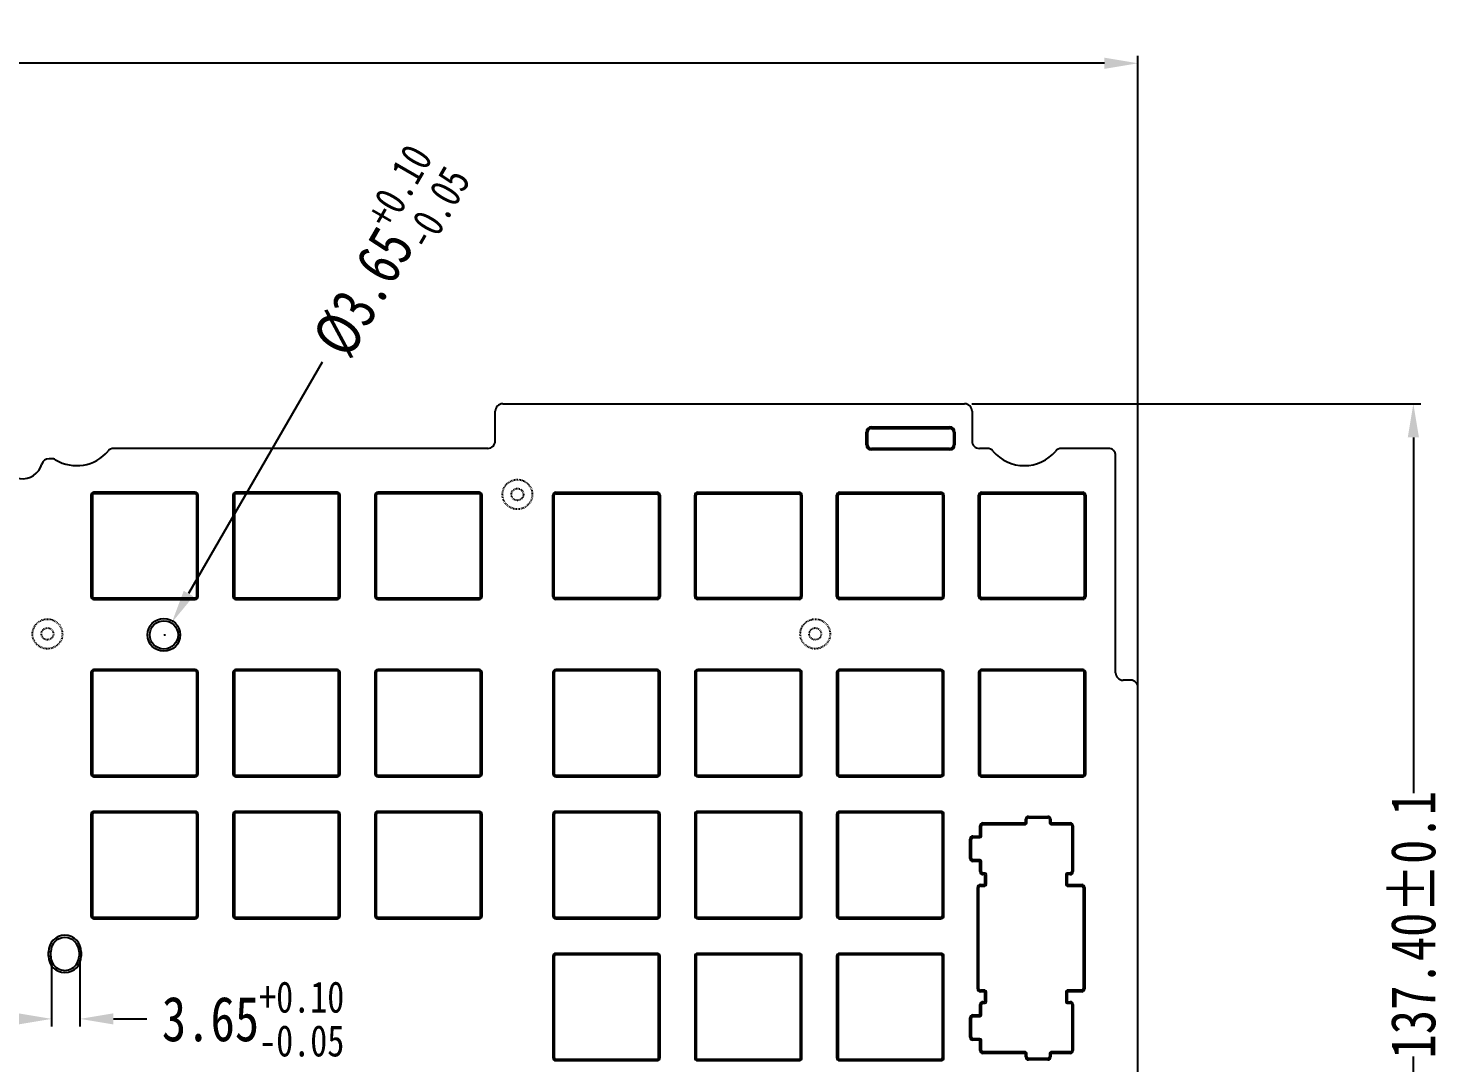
# Model space of a CAD drawing. Header units: inches. Extents: x 1530 to 2079, y 82 to 346.
# Drawn here: x 1888.9 to 2078.8, y 207 to 345.8 of the extents above; entities that cross this region are included whole.
import ezdxf

# ---------------------------------------------------------------- set-up
doc = ezdxf.new("R2010")
doc.units = ezdxf.units.IN
doc.header["$LTSCALE"] = 0.909449
doc.header["$MEASUREMENT"] = 0
doc.header["$PDMODE"] = 3
doc.header["$PDSIZE"] = 0.3125
doc.linetypes.add('HIDDEN', pattern=[0.2, 0.1, -0.1])
doc.linetypes.add('PHANTOM', pattern=[0.8, 0.45, -0.05, 0.1, -0.05, 0.1, -0.05])
doc.layers.get('0').update_dxf_attribs({"linetype": 'CONTINUOUS'})
doc.layers.get('Defpoints').update_dxf_attribs({"linetype": 'CONTINUOUS'})
doc.layers.add('DEFAULT_2', color=8, linetype='HIDDEN')
doc.layers.add('DEFAULT_3', color=7, linetype='PHANTOM')
doc.styles.get("Standard").update_dxf_attribs({"font": 'txt', "width": 0.8})
doc.dimstyles.get("Standard").update_dxf_attribs({"dimtxt": 6, "dimasz": 4.5, "dimexe": 1, "dimexo": 1, "dimgap": 0.09, "dimtad": 0, "dimzin": 1, "dimdsep": 46, "dimtxsty": 'Standard', "dimcen": 0.09, "dimclrd": 5, "dimclre": 5, "dimclrt": 1, "dimadec": 0, "dimazin": 0, "dimtp": 0.01, "dimtm": 0.01, "dimtfac": 1, "dimtofl": 0, "dimtmove": 0, "dimatfit": 3, "dimfxl": 1, "dimtolj": 1, "dimtzin": 4, "dimarcsym": 0})

# ---------------------------------------------------------------- blocks, each defined once
blk = doc.blocks.new('*D5')
at = {"layer": 'DEFAULT_3', "color": 3, "linetype": 'ByBlock', "lineweight": -2, "transparency": 16777216}
for p, q in [((1600.74, 253.95), (1600.74, 342.13)), ((2037.9, 254.37), (2037.9, 342.13)), ((1605.24, 341.13), (1678.37, 341.13)), ((2033.4, 341.13), (1714.55, 341.13))]:
    blk.add_line(p, q, dxfattribs=at)
at = {"layer": 'DEFAULT_3', "color": 3, "linetype": 'ByBlock', "transparency": 16777216}
for points in [[(1605.24, 341.88), (1605.24, 340.38), (1600.74, 341.13)], [(2033.4, 340.38), (2033.4, 341.88), (2037.9, 341.13)]]:
    blk.add_solid(points, dxfattribs=at)
at = {"layer": 'Defpoints', "color": 0, "linetype": 'ByBlock', "transparency": 16777216}
for p in [(1600.74, 341.13), (1600.74, 252.95), (2037.9, 253.37)]:
    blk.add_point(p, dxfattribs=at)
at = {"layer": 'DEFAULT_3', "color": 3, "linetype": 'ByBlock', "transparency": 16777216, "insert": (1696.46, 341.13), "char_height": 6, "attachment_point": 5}
blk.add_mtext('437.16%%P0.1', dxfattribs=at)
blk = doc.blocks.new('*D6')
at = {"layer": 'DEFAULT_3', "color": 3, "linetype": 'ByBlock', "lineweight": -2, "transparency": 16777216}
for p, q in [((2015.62, 295.42), (2075.87, 295.42)), ((2074.87, 290.92), (2074.87, 243.18)), ((2074.87, 162.39), (2074.87, 207.8)), ((2015.62, 157.89), (2075.87, 157.89))]:
    blk.add_line(p, q, dxfattribs=at)
at = {"layer": 'DEFAULT_3', "color": 3, "linetype": 'ByBlock', "transparency": 16777216}
for points in [[(2075.62, 290.92), (2074.12, 290.92), (2074.87, 295.42)], [(2074.12, 162.39), (2075.62, 162.39), (2074.87, 157.89)]]:
    blk.add_solid(points, dxfattribs=at)
at = {"layer": 'Defpoints', "color": 0, "linetype": 'ByBlock', "transparency": 16777216}
for p in [(2014.62, 295.42), (2014.62, 157.89), (2074.87, 157.89)]:
    blk.add_point(p, dxfattribs=at)
at = {"layer": 'DEFAULT_3', "color": 3, "linetype": 'ByBlock', "transparency": 16777216, "insert": (2074.87, 225.49), "char_height": 6, "attachment_point": 5, "rotation": 90}
blk.add_mtext('\\A1;137.40%%P0.1', dxfattribs=at)
blk = doc.blocks.new('*D30')
at = {"layer": 'DEFAULT_3', "color": 3, "linetype": 'ByBlock', "lineweight": -2, "transparency": 16777216}
for p, q in [((1928.41, 300.99), (1910.46, 269.95)), ((1907.17, 264.41), (1907.35, 264.41)), ((1907.26, 264.32), (1907.26, 264.5))]:
    blk.add_line(p, q, dxfattribs=at)
at = {"layer": 'DEFAULT_3', "color": 3, "linetype": 'ByBlock', "transparency": 16777216}
blk.add_solid([(1909.81, 270.32), (1911.11, 269.57), (1908.21, 266.05)], dxfattribs=at)
at = {"layer": 'Defpoints', "color": 0, "linetype": 'ByBlock', "transparency": 16777216}
for p in [(1908.21, 266.05), (1906.31, 262.76)]:
    blk.add_point(p, dxfattribs=at)
at = {"layer": 'DEFAULT_3', "color": 3, "linetype": 'ByBlock', "transparency": 16777216, "insert": (1936.74, 315.41), "char_height": 6, "attachment_point": 5, "rotation": 59.9729}
blk.add_mtext('\\A1;\\A1;%%C3.65{\\H0.7x;\\S+0.10^ -0.05;}', dxfattribs=at)
blk = doc.blocks.new('*D32')
at = {"layer": 'DEFAULT_3', "color": 3, "linetype": 'ByBlock', "lineweight": -2, "transparency": 16777216}
for p, q in [((1892.07, 220.58), (1892.07, 211.86)), ((1895.87, 220.58), (1895.87, 211.86)), ((1887.57, 212.86), (1883.07, 212.86)), ((1900.37, 212.86), (1904.87, 212.86))]:
    blk.add_line(p, q, dxfattribs=at)
at = {"layer": 'DEFAULT_3', "color": 3, "linetype": 'ByBlock', "transparency": 16777216}
for points in [[(1887.57, 212.11), (1887.57, 213.61), (1892.07, 212.86)], [(1900.37, 213.61), (1900.37, 212.11), (1895.87, 212.86)]]:
    blk.add_solid(points, dxfattribs=at)
at = {"layer": 'Defpoints', "color": 0, "linetype": 'ByBlock', "transparency": 16777216}
for p in [(1892.07, 221.58), (1895.87, 221.58), (1895.87, 212.86)]:
    blk.add_point(p, dxfattribs=at)
at = {"layer": 'DEFAULT_3', "color": 3, "linetype": 'ByBlock', "transparency": 16777216, "insert": (1919.12, 212.86), "char_height": 6, "attachment_point": 5}
blk.add_mtext('\\A1;\\A1;3.65{\\H0.7x;\\S+0.10^ -0.05;}', dxfattribs=at)

msp = doc.modelspace()

# ---------------------------------------------------------------- linework, layer by layer
at = {"color": 7, "linetype": 'Continuous'}
for p, q in [((1951.625, 290.437), (1951.625, 294.422)), ((1952.625, 295.422), (2014.625, 295.422)), ((2015.625, 294.422), (2015.625, 290.437)), ((2001.425, 291.622), (2001.625, 291.622)), ((2001.425, 289.922), (2001.425, 291.622)), ((2001.625, 289.922), (2001.625, 291.622)), ((2002.125, 292.322), (2012.625, 292.322)), ((2002.125, 292.322), (2002.125, 292.122)), ((2002.125, 292.122), (2012.625, 292.122)), ((2012.625, 292.322), (2012.625, 292.122)), ((2013.325, 291.622), (2013.125, 291.622)), ((2013.125, 291.622), (2013.125, 289.922)), ((2013.325, 291.622), (2013.325, 289.922)), ((1950.625, 289.437), (1900.421, 289.437)), ((2001.425, 289.922), (2001.625, 289.922)), ((2012.625, 289.422), (2002.125, 289.422)), ((2002.125, 289.222), (2002.125, 289.422)), ((2012.625, 289.222), (2002.125, 289.222)), ((2012.625, 289.222), (2012.625, 289.422)), ((2013.325, 289.922), (2013.125, 289.922)), ((2017.669, 289.437), (2016.625, 289.437)), ((2033.904, 289.437), (2027.621, 289.437)), ((1892.082, 288.057), (1891.733, 288.057)), ((2034.904, 259.327), (2034.904, 288.437)), ((1897.557, 283.157), (1897.357, 283.157)), ((1897.357, 283.157), (1897.357, 269.557)), ((1897.557, 283.157), (1897.557, 269.557)), ((1911.357, 283.557), (1897.757, 283.557)), ((1897.757, 283.557), (1897.757, 283.357)), ((1911.357, 283.357), (1897.757, 283.357)), ((1911.357, 283.357), (1911.357, 283.557)), ((1911.757, 283.157), (1911.557, 283.157)), ((1911.557, 269.557), (1911.557, 283.157)), ((1911.757, 269.557), (1911.757, 283.157)), ((1916.607, 283.157), (1916.407, 283.157)), ((1916.407, 283.157), (1916.407, 269.557)), ((1916.607, 283.157), (1916.607, 269.557)), ((1930.407, 283.557), (1916.807, 283.557)), ((1916.807, 283.557), (1916.807, 283.357)), ((1930.407, 283.357), (1916.807, 283.357)), ((1930.407, 283.357), (1930.407, 283.557)), ((1930.807, 283.157), (1930.607, 283.157)), ((1930.607, 269.557), (1930.607, 283.157)), ((1930.807, 269.557), (1930.807, 283.157)), ((1935.657, 283.157), (1935.457, 283.157)), ((1935.457, 283.157), (1935.457, 269.557)), ((1935.657, 283.157), (1935.657, 269.557)), ((1949.457, 283.557), (1935.857, 283.557)), ((1935.857, 283.557), (1935.857, 283.357)), ((1949.457, 283.357), (1935.857, 283.357)), ((1949.457, 283.357), (1949.457, 283.557)), ((1949.857, 283.157), (1949.657, 283.157)), ((1949.657, 269.557), (1949.657, 283.157)), ((1949.857, 269.557), (1949.857, 283.157)), ((1959.552, 283.157), (1959.352, 283.157)), ((1959.352, 269.557), (1959.352, 283.157)), ((1959.552, 269.557), (1959.552, 283.157)), ((1959.751, 283.557), (1973.352, 283.557)), ((1959.751, 283.557), (1959.751, 283.357)), ((1959.752, 283.357), (1973.352, 283.357)), ((1973.352, 283.357), (1973.352, 283.557)), ((1973.752, 283.157), (1973.552, 283.157)), ((1973.552, 283.157), (1973.552, 269.557)), ((1973.752, 283.157), (1973.752, 269.557)), ((1978.602, 283.157), (1978.402, 283.157)), ((1978.402, 269.557), (1978.402, 283.157)), ((1978.602, 269.557), (1978.602, 283.157)), ((1978.801, 283.557), (1992.402, 283.557)), ((1978.801, 283.557), (1978.801, 283.357)), ((1978.802, 283.357), (1992.402, 283.357)), ((1992.402, 283.357), (1992.402, 283.557)), ((1992.802, 283.157), (1992.602, 283.157)), ((1992.602, 283.157), (1992.602, 269.557)), ((1992.802, 283.157), (1992.802, 269.557)), ((1997.652, 283.157), (1997.452, 283.157)), ((1997.452, 269.557), (1997.452, 283.157)), ((1997.652, 269.557), (1997.652, 283.157)), ((1997.851, 283.557), (2011.452, 283.557)), ((1997.851, 283.557), (1997.851, 283.357)), ((1997.852, 283.357), (2011.452, 283.357)), ((2011.452, 283.357), (2011.452, 283.557)), ((2011.852, 283.157), (2011.652, 283.157)), ((2011.652, 283.157), (2011.652, 269.557)), ((2011.852, 283.157), (2011.852, 269.557)), ((2016.702, 283.157), (2016.502, 283.157)), ((2016.502, 269.557), (2016.502, 283.157)), ((2016.702, 269.557), (2016.702, 283.157)), ((2016.901, 283.557), (2030.502, 283.557)), ((2016.901, 283.557), (2016.901, 283.357)), ((2016.902, 283.357), (2030.502, 283.357)), ((2030.502, 283.357), (2030.502, 283.557)), ((2030.902, 283.157), (2030.702, 283.157)), ((2030.702, 283.157), (2030.702, 269.557)), ((2030.902, 283.157), (2030.902, 269.557)), ((1897.357, 269.557), (1897.557, 269.557)), ((1897.757, 269.357), (1911.357, 269.357)), ((1897.757, 269.357), (1897.757, 269.157)), ((1897.757, 269.157), (1911.357, 269.157)), ((1911.357, 269.157), (1911.357, 269.357)), ((1911.557, 269.557), (1911.757, 269.557)), ((1916.407, 269.557), (1916.607, 269.557)), ((1916.807, 269.357), (1930.407, 269.357)), ((1916.807, 269.357), (1916.807, 269.157)), ((1916.807, 269.157), (1930.407, 269.157)), ((1930.407, 269.157), (1930.407, 269.357)), ((1930.607, 269.557), (1930.807, 269.557)), ((1935.457, 269.557), (1935.657, 269.557)), ((1935.857, 269.357), (1949.457, 269.357)), ((1935.857, 269.357), (1935.857, 269.157)), ((1935.857, 269.157), (1949.457, 269.157)), ((1949.457, 269.157), (1949.457, 269.357)), ((1949.657, 269.557), (1949.857, 269.557)), ((1959.352, 269.557), (1959.552, 269.557)), ((1959.751, 269.357), (1959.751, 269.157)), ((1973.352, 269.157), (1959.751, 269.157)), ((1973.352, 269.357), (1959.752, 269.357)), ((1973.352, 269.157), (1973.352, 269.357)), ((1973.552, 269.557), (1973.752, 269.557)), ((1978.402, 269.557), (1978.602, 269.557)), ((1978.801, 269.357), (1978.801, 269.157)), ((1992.402, 269.157), (1978.801, 269.157)), ((1992.402, 269.357), (1978.802, 269.357)), ((1992.402, 269.157), (1992.402, 269.357)), ((1992.602, 269.557), (1992.802, 269.557)), ((1997.452, 269.557), (1997.652, 269.557)), ((1997.851, 269.357), (1997.851, 269.157)), ((2011.452, 269.157), (1997.851, 269.157)), ((2011.452, 269.357), (1997.852, 269.357)), ((2011.452, 269.157), (2011.452, 269.357)), ((2011.652, 269.557), (2011.852, 269.557)), ((2016.502, 269.557), (2016.702, 269.557)), ((2016.901, 269.357), (2016.901, 269.157)), ((2030.502, 269.157), (2016.901, 269.157)), ((2030.502, 269.357), (2016.902, 269.357)), ((2030.502, 269.157), (2030.502, 269.357)), ((2030.702, 269.557), (2030.902, 269.557)), ((1897.557, 259.358), (1897.357, 259.358)), ((1897.357, 259.358), (1897.357, 245.758)), ((1897.557, 259.358), (1897.557, 245.758)), ((1911.357, 259.758), (1897.757, 259.758)), ((1897.757, 259.758), (1897.757, 259.558)), ((1911.357, 259.558), (1897.757, 259.558)), ((1911.357, 259.558), (1911.357, 259.758)), ((1911.757, 259.358), (1911.557, 259.358)), ((1911.557, 245.758), (1911.557, 259.358)), ((1911.757, 245.758), (1911.757, 259.358)), ((1916.607, 259.358), (1916.407, 259.358)), ((1916.407, 259.358), (1916.407, 245.758)), ((1916.607, 259.358), (1916.607, 245.758)), ((1930.407, 259.758), (1916.807, 259.758)), ((1916.807, 259.758), (1916.807, 259.558)), ((1930.407, 259.558), (1916.807, 259.558)), ((1930.407, 259.558), (1930.407, 259.758)), ((1930.807, 259.358), (1930.607, 259.358)), ((1930.607, 245.758), (1930.607, 259.358)), ((1930.807, 245.758), (1930.807, 259.358)), ((1935.657, 259.358), (1935.457, 259.358)), ((1935.457, 259.358), (1935.457, 245.758)), ((1935.657, 259.358), (1935.657, 245.758)), ((1949.457, 259.758), (1935.857, 259.758)), ((1935.857, 259.758), (1935.857, 259.558)), ((1949.457, 259.558), (1935.857, 259.558)), ((1949.457, 259.558), (1949.457, 259.758)), ((1949.857, 259.358), (1949.657, 259.358)), ((1949.657, 245.758), (1949.657, 259.358)), ((1949.857, 245.758), (1949.857, 259.358)), ((1959.552, 259.358), (1959.352, 259.358)), ((1959.352, 259.358), (1959.352, 245.758)), ((1959.552, 259.358), (1959.552, 245.758)), ((1973.352, 259.758), (1959.752, 259.758)), ((1959.752, 259.758), (1959.752, 259.558)), ((1973.352, 259.558), (1959.752, 259.558)), ((1973.352, 259.558), (1973.352, 259.758)), ((1973.752, 259.358), (1973.552, 259.358)), ((1973.552, 245.758), (1973.552, 259.358)), ((1973.752, 245.758), (1973.752, 259.358)), ((1978.602, 259.358), (1978.402, 259.358)), ((1978.402, 259.358), (1978.402, 245.758)), ((1978.602, 259.358), (1978.602, 245.758)), ((1992.402, 259.758), (1978.802, 259.758)), ((1978.802, 259.758), (1978.802, 259.558)), ((1992.402, 259.558), (1978.802, 259.558)), ((1992.402, 259.558), (1992.402, 259.758)), ((1992.802, 259.358), (1992.602, 259.358)), ((1992.602, 245.758), (1992.602, 259.358)), ((1992.802, 245.758), (1992.802, 259.358)), ((1997.652, 259.358), (1997.452, 259.358)), ((1997.452, 259.358), (1997.452, 245.758)), ((1997.652, 259.358), (1997.652, 245.758)), ((2011.452, 259.758), (1997.852, 259.758)), ((1997.852, 259.758), (1997.852, 259.558)), ((2011.452, 259.558), (1997.852, 259.558)), ((2011.452, 259.558), (2011.452, 259.758)), ((2011.852, 259.358), (2011.652, 259.358)), ((2011.652, 245.758), (2011.652, 259.358)), ((2011.852, 245.758), (2011.852, 259.358)), ((2016.702, 259.358), (2016.502, 259.358)), ((2016.502, 259.358), (2016.502, 245.758)), ((2016.702, 259.358), (2016.702, 245.758)), ((2030.502, 259.758), (2016.902, 259.758)), ((2016.902, 259.758), (2016.902, 259.558)), ((2030.502, 259.558), (2016.902, 259.558)), ((2030.502, 259.558), (2030.502, 259.758)), ((2030.902, 259.358), (2030.702, 259.358)), ((2030.702, 245.758), (2030.702, 259.358)), ((2030.902, 245.758), (2030.902, 259.358)), ((2036.904, 258.327), (2035.904, 258.327)), ((2037.904, 195.327), (2037.904, 257.327)), ((1897.357, 245.758), (1897.557, 245.758)), ((1897.757, 245.558), (1911.357, 245.558)), ((1897.757, 245.558), (1897.757, 245.358)), ((1897.757, 245.358), (1911.357, 245.358)), ((1911.357, 245.358), (1911.357, 245.558)), ((1911.557, 245.758), (1911.757, 245.758)), ((1916.407, 245.758), (1916.607, 245.758)), ((1916.807, 245.558), (1930.407, 245.558)), ((1916.807, 245.558), (1916.807, 245.358)), ((1916.807, 245.358), (1930.407, 245.358)), ((1930.407, 245.358), (1930.407, 245.558)), ((1930.607, 245.758), (1930.807, 245.758)), ((1935.457, 245.758), (1935.657, 245.758)), ((1935.857, 245.558), (1949.457, 245.558)), ((1935.857, 245.558), (1935.857, 245.358)), ((1935.857, 245.358), (1949.457, 245.358)), ((1949.457, 245.358), (1949.457, 245.558)), ((1949.657, 245.758), (1949.857, 245.758)), ((1959.352, 245.758), (1959.552, 245.758)), ((1959.752, 245.558), (1973.352, 245.558)), ((1959.752, 245.558), (1959.752, 245.358)), ((1959.752, 245.358), (1973.352, 245.358)), ((1973.352, 245.358), (1973.352, 245.558)), ((1973.552, 245.758), (1973.752, 245.758)), ((1978.402, 245.758), (1978.602, 245.758)), ((1978.802, 245.558), (1992.402, 245.558)), ((1978.802, 245.558), (1978.802, 245.358)), ((1978.802, 245.358), (1992.402, 245.358)), ((1992.402, 245.358), (1992.402, 245.558)), ((1992.602, 245.758), (1992.802, 245.758)), ((1997.452, 245.758), (1997.652, 245.758)), ((1997.852, 245.558), (2011.452, 245.558)), ((1997.852, 245.558), (1997.852, 245.358)), ((1997.852, 245.358), (2011.452, 245.358)), ((2011.452, 245.358), (2011.452, 245.558)), ((2011.652, 245.758), (2011.852, 245.758)), ((2016.502, 245.758), (2016.702, 245.758)), ((2016.902, 245.558), (2030.502, 245.558)), ((2016.902, 245.558), (2016.902, 245.358)), ((2016.902, 245.358), (2030.502, 245.358)), ((2030.502, 245.358), (2030.502, 245.558)), ((2030.702, 245.758), (2030.902, 245.758)), ((1897.557, 240.308), (1897.357, 240.308)), ((1897.357, 240.308), (1897.357, 226.708)), ((1897.557, 240.308), (1897.557, 226.708)), ((1911.357, 240.708), (1897.757, 240.708)), ((1897.757, 240.708), (1897.757, 240.508)), ((1911.357, 240.508), (1897.757, 240.508)), ((1911.357, 240.508), (1911.357, 240.708)), ((1911.757, 240.308), (1911.557, 240.308)), ((1911.557, 226.708), (1911.557, 240.308)), ((1911.757, 226.708), (1911.757, 240.308)), ((1916.607, 240.308), (1916.407, 240.308)), ((1916.407, 240.308), (1916.407, 226.708)), ((1916.607, 240.308), (1916.607, 226.708)), ((1930.407, 240.708), (1916.807, 240.708)), ((1916.807, 240.708), (1916.807, 240.508)), ((1930.407, 240.508), (1916.807, 240.508)), ((1930.407, 240.508), (1930.407, 240.708)), ((1930.807, 240.308), (1930.607, 240.308)), ((1930.607, 226.708), (1930.607, 240.308)), ((1930.807, 226.708), (1930.807, 240.308)), ((1935.657, 240.308), (1935.457, 240.308)), ((1935.457, 240.308), (1935.457, 226.708)), ((1935.657, 240.308), (1935.657, 226.708)), ((1949.457, 240.708), (1935.857, 240.708)), ((1935.857, 240.708), (1935.857, 240.508)), ((1949.457, 240.508), (1935.857, 240.508)), ((1949.457, 240.508), (1949.457, 240.708)), ((1949.857, 240.308), (1949.657, 240.308)), ((1949.657, 226.708), (1949.657, 240.308)), ((1949.857, 226.708), (1949.857, 240.308)), ((1959.552, 240.308), (1959.352, 240.308)), ((1959.352, 240.308), (1959.352, 226.708)), ((1959.552, 240.308), (1959.552, 226.708)), ((1973.352, 240.708), (1959.752, 240.708)), ((1959.752, 240.708), (1959.752, 240.508)), ((1973.352, 240.508), (1959.752, 240.508)), ((1973.352, 240.508), (1973.352, 240.708)), ((1973.752, 240.308), (1973.552, 240.308)), ((1973.552, 226.708), (1973.552, 240.308)), ((1973.752, 226.708), (1973.752, 240.308)), ((1978.602, 240.308), (1978.402, 240.308)), ((1978.402, 240.308), (1978.402, 226.708)), ((1978.602, 240.308), (1978.602, 226.708)), ((1992.402, 240.708), (1978.802, 240.708)), ((1978.802, 240.708), (1978.802, 240.508)), ((1992.402, 240.508), (1978.802, 240.508)), ((1992.402, 240.508), (1992.402, 240.708)), ((1992.802, 240.308), (1992.602, 240.308)), ((1992.602, 226.708), (1992.602, 240.308)), ((1992.802, 226.708), (1992.802, 240.308)), ((1997.652, 240.308), (1997.452, 240.308)), ((1997.452, 240.308), (1997.452, 226.708)), ((1997.652, 240.308), (1997.652, 226.708)), ((2011.452, 240.708), (1997.852, 240.708)), ((1997.852, 240.708), (1997.852, 240.508)), ((2011.452, 240.508), (1997.852, 240.508)), ((2011.452, 240.508), (2011.452, 240.708)), ((2011.852, 240.308), (2011.652, 240.308)), ((2011.652, 226.708), (2011.652, 240.308)), ((2011.852, 226.708), (2011.852, 240.308)), ((2022.797, 239.171), (2022.797, 239.646)), ((2022.997, 239.171), (2022.997, 239.646)), ((2023.197, 240.046), (2025.807, 240.046)), ((2023.197, 239.846), (2025.807, 239.846)), ((2026.007, 239.646), (2026.007, 239.171)), ((2026.207, 239.646), (2026.207, 239.171)), ((2015.747, 237.396), (2016.697, 237.396)), ((2016.697, 237.396), (2016.697, 238.771)), ((2016.897, 237.396), (2016.897, 238.771)), ((2017.097, 239.171), (2022.797, 239.171)), ((2017.097, 238.971), (2022.797, 238.971)), ((2026.207, 239.171), (2028.807, 239.171)), ((2026.207, 238.971), (2028.807, 238.971)), ((2029.007, 238.771), (2029.007, 232.621)), ((2029.207, 238.771), (2029.207, 232.621)), ((2015.347, 234.396), (2015.347, 236.996)), ((2015.547, 234.396), (2015.547, 236.996)), ((2015.747, 237.196), (2016.697, 237.196)), ((2016.697, 234.196), (2015.747, 234.196)), ((2016.697, 233.996), (2015.747, 233.996)), ((2016.697, 232.621), (2016.697, 233.996)), ((2016.897, 232.621), (2016.897, 233.996)), ((2017.352, 232.421), (2017.097, 232.421)), ((2017.352, 232.221), (2017.097, 232.221)), ((2017.352, 230.896), (2017.352, 232.221)), ((2017.552, 230.896), (2017.552, 232.221)), ((2028.207, 232.221), (2028.207, 230.896)), ((2028.807, 232.421), (2028.407, 232.421)), ((2028.807, 232.221), (2028.407, 232.221)), ((2028.407, 232.221), (2028.407, 230.896)), ((2016.352, 216.896), (2016.352, 230.496)), ((2016.552, 216.896), (2016.552, 230.496)), ((2016.752, 230.896), (2017.352, 230.896)), ((2016.752, 230.696), (2017.352, 230.696)), ((2028.407, 230.896), (2030.352, 230.896)), ((2028.407, 230.696), (2030.352, 230.696)), ((2030.552, 230.496), (2030.552, 216.896)), ((2030.752, 230.496), (2030.752, 216.896)), ((1897.357, 226.708), (1897.557, 226.708)), ((1897.757, 226.508), (1911.357, 226.508)), ((1897.757, 226.508), (1897.757, 226.308)), ((1897.757, 226.308), (1911.357, 226.308)), ((1911.357, 226.308), (1911.357, 226.508)), ((1911.557, 226.708), (1911.757, 226.708)), ((1916.407, 226.708), (1916.607, 226.708)), ((1916.807, 226.508), (1930.407, 226.508)), ((1916.807, 226.508), (1916.807, 226.308)), ((1916.807, 226.308), (1930.407, 226.308)), ((1930.407, 226.308), (1930.407, 226.508)), ((1930.607, 226.708), (1930.807, 226.708)), ((1935.457, 226.708), (1935.657, 226.708)), ((1935.857, 226.508), (1949.457, 226.508)), ((1935.857, 226.508), (1935.857, 226.308)), ((1935.857, 226.308), (1949.457, 226.308)), ((1949.457, 226.308), (1949.457, 226.508)), ((1949.657, 226.708), (1949.857, 226.708)), ((1959.352, 226.708), (1959.552, 226.708)), ((1959.752, 226.508), (1973.352, 226.508)), ((1959.752, 226.508), (1959.752, 226.308)), ((1959.752, 226.308), (1973.352, 226.308)), ((1973.352, 226.308), (1973.352, 226.508)), ((1973.552, 226.708), (1973.752, 226.708)), ((1978.402, 226.708), (1978.602, 226.708)), ((1978.802, 226.508), (1992.402, 226.508)), ((1978.802, 226.508), (1978.802, 226.308)), ((1978.802, 226.308), (1992.402, 226.308)), ((1992.402, 226.308), (1992.402, 226.508)), ((1992.602, 226.708), (1992.802, 226.708)), ((1997.452, 226.708), (1997.652, 226.708)), ((1997.852, 226.508), (2011.452, 226.508)), ((1997.852, 226.508), (1997.852, 226.308)), ((1997.852, 226.308), (2011.452, 226.308)), ((2011.452, 226.308), (2011.452, 226.508)), ((2011.652, 226.708), (2011.852, 226.708)), ((1891.958, 221.876), (1891.658, 221.876)), ((1891.658, 221.276), (1891.658, 221.876)), ((1891.658, 221.276), (1891.958, 221.276)), ((1891.958, 221.276), (1891.958, 221.876)), ((1896.058, 221.876), (1895.758, 221.876)), ((1895.758, 221.876), (1895.758, 221.276)), ((1895.758, 221.276), (1896.058, 221.276)), ((1896.058, 221.876), (1896.058, 221.276)), ((1959.552, 221.258), (1959.352, 221.258)), ((1959.352, 221.258), (1959.352, 207.658)), ((1959.552, 221.258), (1959.552, 207.658)), ((1973.352, 221.658), (1959.752, 221.658)), ((1959.752, 221.658), (1959.752, 221.458)), ((1973.352, 221.458), (1959.752, 221.458)), ((1973.352, 221.458), (1973.352, 221.658)), ((1973.752, 221.258), (1973.552, 221.258)), ((1973.552, 207.658), (1973.552, 221.258)), ((1973.752, 207.658), (1973.752, 221.258)), ((1978.602, 221.258), (1978.402, 221.258)), ((1978.402, 221.258), (1978.402, 207.658)), ((1978.602, 221.258), (1978.602, 207.658)), ((1992.402, 221.658), (1978.802, 221.658)), ((1978.802, 221.658), (1978.802, 221.458)), ((1992.402, 221.458), (1978.802, 221.458)), ((1992.402, 221.458), (1992.402, 221.658)), ((1992.802, 221.258), (1992.602, 221.258)), ((1992.602, 207.658), (1992.602, 221.258)), ((1992.802, 207.658), (1992.802, 221.258)), ((1997.652, 221.258), (1997.452, 221.258)), ((1997.452, 221.258), (1997.452, 207.658)), ((1997.652, 221.258), (1997.652, 207.658)), ((2011.452, 221.658), (1997.852, 221.658)), ((1997.852, 221.658), (1997.852, 221.458)), ((2011.452, 221.458), (1997.852, 221.458)), ((2011.452, 221.458), (2011.452, 221.658)), ((2011.852, 221.258), (2011.652, 221.258)), ((2011.652, 207.658), (2011.652, 221.258)), ((2011.852, 207.658), (2011.852, 221.258)), ((2017.352, 216.696), (2016.752, 216.696)), ((2017.352, 216.496), (2016.752, 216.496)), ((2017.352, 215.171), (2017.352, 216.496)), ((2017.552, 215.171), (2017.552, 216.496)), ((2028.207, 216.496), (2028.207, 215.171)), ((2030.352, 216.696), (2028.407, 216.696)), ((2030.352, 216.496), (2028.407, 216.496)), ((2028.407, 216.496), (2028.407, 215.171)), ((2016.697, 213.396), (2016.697, 214.771)), ((2016.897, 213.396), (2016.897, 214.771)), ((2017.097, 215.171), (2017.352, 215.171)), ((2017.097, 214.971), (2017.352, 214.971)), ((2028.407, 215.171), (2028.807, 215.171)), ((2028.407, 214.971), (2028.807, 214.971)), ((2029.007, 214.771), (2029.007, 208.621)), ((2029.207, 214.771), (2029.207, 208.621)), ((2015.347, 210.396), (2015.347, 212.996)), ((2015.547, 210.396), (2015.547, 212.996)), ((2015.747, 213.396), (2016.697, 213.396)), ((2015.747, 213.196), (2016.697, 213.196)), ((2016.697, 210.196), (2015.747, 210.196)), ((2016.697, 209.996), (2015.747, 209.996)), ((2016.697, 208.621), (2016.697, 209.996)), ((2016.897, 208.621), (2016.897, 209.996)), ((1959.352, 207.658), (1959.552, 207.658)), ((1959.752, 207.458), (1973.352, 207.458)), ((1959.752, 207.458), (1959.752, 207.258)), ((1959.752, 207.258), (1973.352, 207.258)), ((1973.352, 207.258), (1973.352, 207.458)), ((1973.552, 207.658), (1973.752, 207.658)), ((1978.402, 207.658), (1978.602, 207.658)), ((1978.802, 207.458), (1992.402, 207.458)), ((1978.802, 207.458), (1978.802, 207.258)), ((1978.802, 207.258), (1992.402, 207.258)), ((1992.402, 207.258), (1992.402, 207.458)), ((1992.602, 207.658), (1992.802, 207.658)), ((1997.452, 207.658), (1997.652, 207.658)), ((1997.852, 207.458), (2011.452, 207.458)), ((1997.852, 207.458), (1997.852, 207.258)), ((1997.852, 207.258), (2011.452, 207.258)), ((2011.452, 207.258), (2011.452, 207.458)), ((2011.652, 207.658), (2011.852, 207.658)), ((2022.797, 208.421), (2017.097, 208.421)), ((2022.797, 208.221), (2017.097, 208.221)), ((2022.797, 207.746), (2022.797, 208.221)), ((2022.997, 207.746), (2022.997, 208.221)), ((2025.807, 207.546), (2023.197, 207.546)), ((2025.807, 207.346), (2023.197, 207.346)), ((2026.007, 208.221), (2026.007, 207.746)), ((2028.807, 208.421), (2026.207, 208.421)), ((2028.807, 208.221), (2026.207, 208.221)), ((2026.207, 208.221), (2026.207, 207.746))]:
    msp.add_line(p, q, dxfattribs=at)
for radius in [2.2, 1.9]:
    msp.add_circle((1907.148, 264.406), radius, dxfattribs=at)
for centre, radius, start, end in [((1952.625, 294.422), 1, 90, 180), ((2014.625, 294.422), 1, 0, 90), ((2002.125, 291.622), 0.7, 90, 180), ((2002.125, 291.622), 0.5, 90, 180), ((2012.625, 291.622), 0.7, 0, 90), ((2012.625, 291.622), 0.5, 0, 90), ((1895.445, 292.619), 5.5, 238.84425, 319.95427), ((1900.421, 288.437), 1, 90, 139.95427), ((1950.625, 290.437), 1, 270, 0), ((2002.125, 289.922), 0.7, 180, 270), ((2002.125, 289.922), 0.5, 180, 270), ((2012.625, 289.922), 0.7, 270, 0), ((2012.625, 289.922), 0.5, 270, 0), ((2016.625, 290.437), 1, 180, 270), ((2017.669, 288.437), 1, 40.04572, 90), ((2022.645, 292.619), 5.5, 220.04573, 319.95427), ((2027.621, 288.437), 1, 90, 139.95426), ((2033.904, 288.437), 1, 0, 90), ((1888.171, 288.057), 2.7, 180, 344.31965), ((1891.733, 287.057), 1, 90, 164.31965), ((1892.082, 287.057), 1, 58.84425, 90), ((1897.757, 283.157), 0.4, 90.00032, 179.99968), ((1897.757, 283.157), 0.2, 89.99975, 180), ((1911.357, 283.157), 0.4, 0.00032, 89.99968), ((1911.357, 283.157), 0.2, 359.99975, 90), ((1916.807, 283.157), 0.4, 90.00032, 179.99968), ((1916.807, 283.157), 0.2, 89.99975, 180), ((1930.407, 283.157), 0.4, 0.00032, 89.99968), ((1930.407, 283.157), 0.2, 359.99975, 90), ((1935.857, 283.157), 0.4, 90.00032, 179.99968), ((1935.857, 283.157), 0.2, 89.99975, 180), ((1949.457, 283.157), 0.4, 0.00032, 89.99968), ((1949.457, 283.157), 0.2, 359.99975, 90), ((1959.752, 283.157), 0.4, 90.01999, 179.98433), ((1959.752, 283.157), 0.2, 90, 179.99341), ((1973.352, 283.157), 0.4, 0.01999, 89.98433), ((1973.352, 283.157), 0.2, 0, 89.99341), ((1978.802, 283.157), 0.4, 90.01999, 179.98433), ((1978.802, 283.157), 0.2, 90, 179.99341), ((1992.402, 283.157), 0.4, 0.01999, 89.98433), ((1992.402, 283.157), 0.2, 0, 89.99341), ((1997.852, 283.157), 0.4, 90.01999, 179.98433), ((1997.852, 283.157), 0.2, 90, 179.99341), ((2011.452, 283.157), 0.4, 0.01999, 89.98433), ((2011.452, 283.157), 0.2, 0, 89.99341), ((2016.902, 283.157), 0.4, 90.01999, 179.98433), ((2016.902, 283.157), 0.2, 90, 179.99341), ((2030.502, 283.157), 0.4, 0.01999, 89.98433), ((2030.502, 283.157), 0.2, 0, 89.99341), ((1897.757, 269.557), 0.4, 180.00032, 269.99968), ((1897.757, 269.557), 0.2, 179.99975, 270), ((1911.357, 269.557), 0.4, 270.00032, 359.99968), ((1911.357, 269.557), 0.2, 269.99975, 360), ((1916.807, 269.557), 0.4, 180.00032, 269.99968), ((1916.807, 269.557), 0.2, 179.99975, 270), ((1930.407, 269.557), 0.4, 270.00032, 359.99968), ((1930.407, 269.557), 0.2, 269.99975, 360), ((1935.857, 269.557), 0.4, 180.00032, 269.99968), ((1935.857, 269.557), 0.2, 179.99975, 270), ((1949.457, 269.557), 0.4, 270.00032, 359.99968), ((1949.457, 269.557), 0.2, 269.99975, 360), ((1959.752, 269.557), 0.4, 180.01998, 269.98433), ((1959.752, 269.557), 0.2, 180, 269.99341), ((1973.352, 269.557), 0.4, 270.01998, 359.98433), ((1973.352, 269.557), 0.2, 270, 359.99341), ((1978.802, 269.557), 0.4, 180.01998, 269.98433), ((1978.802, 269.557), 0.2, 180, 269.99341), ((1992.402, 269.557), 0.4, 270.01998, 359.98433), ((1992.402, 269.557), 0.2, 270, 359.99341), ((1997.852, 269.557), 0.4, 180.01998, 269.98433), ((1997.852, 269.557), 0.2, 180, 269.99341), ((2011.452, 269.557), 0.4, 270.01998, 359.98433), ((2011.452, 269.557), 0.2, 270, 359.99341), ((2016.902, 269.557), 0.4, 180.01998, 269.98433), ((2016.902, 269.557), 0.2, 180, 269.99341), ((2030.502, 269.557), 0.4, 270.01998, 359.98433), ((2030.502, 269.557), 0.2, 270, 359.99341), ((1897.757, 259.358), 0.4, 90.00032, 179.99968), ((1897.757, 259.358), 0.2, 89.99975, 180), ((1911.357, 259.358), 0.4, 0.00032, 89.99968), ((1911.357, 259.358), 0.2, 359.99975, 90), ((1916.807, 259.358), 0.4, 90.00032, 179.99968), ((1916.807, 259.358), 0.2, 89.99975, 180), ((1930.407, 259.358), 0.4, 0.00032, 89.99968), ((1930.407, 259.358), 0.2, 359.99975, 90), ((1935.857, 259.358), 0.4, 90.00032, 179.99968), ((1935.857, 259.358), 0.2, 89.99975, 180), ((1949.457, 259.358), 0.4, 0.00032, 89.99968), ((1949.457, 259.358), 0.2, 359.99975, 90), ((1959.752, 259.358), 0.4, 90.00032, 179.99968), ((1959.752, 259.358), 0.2, 89.99975, 180), ((1973.352, 259.358), 0.4, 0.00032, 89.99968), ((1973.352, 259.358), 0.2, 359.99975, 90), ((1978.802, 259.358), 0.4, 90.00032, 179.99968), ((1978.802, 259.358), 0.2, 89.99975, 180), ((1992.402, 259.358), 0.4, 0.00032, 89.99968), ((1992.402, 259.358), 0.2, 359.99975, 90), ((1997.852, 259.358), 0.4, 90.00032, 179.99968), ((1997.852, 259.358), 0.2, 89.99975, 180), ((2011.452, 259.358), 0.4, 0.00032, 89.99968), ((2011.452, 259.358), 0.2, 359.99975, 90), ((2016.902, 259.358), 0.4, 90.00032, 179.99968), ((2016.902, 259.358), 0.2, 89.99975, 180), ((2030.502, 259.358), 0.4, 0.00032, 89.99968), ((2030.502, 259.358), 0.2, 359.99975, 90), ((2035.904, 259.327), 1, 180, 270), ((2036.904, 257.327), 1, 0, 90), ((1897.757, 245.758), 0.4, 180.00032, 269.99968), ((1897.757, 245.758), 0.2, 179.99975, 270), ((1911.357, 245.758), 0.4, 270.00032, 359.99968), ((1911.357, 245.758), 0.2, 269.99975, 360), ((1916.807, 245.758), 0.4, 180.00032, 269.99968), ((1916.807, 245.758), 0.2, 179.99975, 270), ((1930.407, 245.758), 0.4, 270.00032, 359.99968), ((1930.407, 245.758), 0.2, 269.99975, 360), ((1935.857, 245.758), 0.4, 180.00032, 269.99968), ((1935.857, 245.758), 0.2, 179.99975, 270), ((1949.457, 245.758), 0.4, 270.00032, 359.99968), ((1949.457, 245.758), 0.2, 269.99975, 360), ((1959.752, 245.758), 0.4, 180.00032, 269.99968), ((1959.752, 245.758), 0.2, 179.99975, 270), ((1973.352, 245.758), 0.4, 270.00032, 359.99968), ((1973.352, 245.758), 0.2, 269.99975, 360), ((1978.802, 245.758), 0.4, 180.00032, 269.99968), ((1978.802, 245.758), 0.2, 179.99975, 270), ((1992.402, 245.758), 0.4, 270.00032, 359.99968), ((1992.402, 245.758), 0.2, 269.99975, 360), ((1997.852, 245.758), 0.4, 180.00032, 269.99968), ((1997.852, 245.758), 0.2, 179.99975, 270), ((2011.452, 245.758), 0.4, 270.00032, 359.99968), ((2011.452, 245.758), 0.2, 269.99975, 360), ((2016.902, 245.758), 0.4, 180.00032, 269.99968), ((2016.902, 245.758), 0.2, 179.99975, 270), ((2030.502, 245.758), 0.4, 270.00032, 359.99968), ((2030.502, 245.758), 0.2, 269.99975, 360), ((1897.757, 240.308), 0.4, 90.00032, 179.99968), ((1897.757, 240.308), 0.2, 89.99975, 180), ((1911.357, 240.308), 0.4, 0.00032, 89.99968), ((1911.357, 240.308), 0.2, 359.99975, 90), ((1916.807, 240.308), 0.4, 90.00032, 179.99968), ((1916.807, 240.308), 0.2, 89.99975, 180), ((1930.407, 240.308), 0.4, 0.00032, 89.99968), ((1930.407, 240.308), 0.2, 359.99975, 90), ((1935.857, 240.308), 0.4, 90.00032, 179.99968), ((1935.857, 240.308), 0.2, 89.99975, 180), ((1949.457, 240.308), 0.4, 0.00032, 89.99968), ((1949.457, 240.308), 0.2, 359.99975, 90), ((1959.752, 240.308), 0.4, 90.00032, 179.99968), ((1959.752, 240.308), 0.2, 89.99975, 180), ((1973.352, 240.308), 0.4, 0.00032, 89.99968), ((1973.352, 240.308), 0.2, 359.99975, 90), ((1978.802, 240.308), 0.4, 90.00032, 179.99968), ((1978.802, 240.308), 0.2, 89.99975, 180), ((1992.402, 240.308), 0.4, 0.00032, 89.99968), ((1992.402, 240.308), 0.2, 359.99975, 90), ((1997.852, 240.308), 0.4, 90.00032, 179.99968), ((1997.852, 240.308), 0.2, 89.99975, 180), ((2011.452, 240.308), 0.4, 0.00032, 89.99968), ((2011.452, 240.308), 0.2, 359.99975, 90), ((2023.197, 239.646), 0.4, 90, 180), ((2023.197, 239.646), 0.2, 90, 180), ((2025.807, 239.646), 0.4, 0, 90), ((2025.807, 239.646), 0.2, 0, 90), ((2015.747, 236.996), 0.4, 90, 180), ((2017.097, 238.771), 0.4, 90, 180), ((2016.697, 237.396), 0.2, 270, 0), ((2017.097, 238.771), 0.2, 90, 180), ((2022.797, 239.171), 0.2, 270, 0), ((2026.207, 239.171), 0.2, 180, 270), ((2028.807, 238.771), 0.4, 0, 90), ((2028.807, 238.771), 0.2, 0, 90), ((2015.747, 236.996), 0.2, 90, 180), ((2015.747, 234.396), 0.4, 180, 270), ((2015.747, 234.396), 0.2, 180, 270), ((2016.697, 233.996), 0.2, 0, 90), ((2017.097, 232.621), 0.4, 180, 270), ((2017.097, 232.621), 0.2, 180, 270), ((2017.352, 232.221), 0.2, 0, 90), ((2028.407, 232.221), 0.2, 90, 180), ((2028.807, 232.621), 0.4, 270, 0), ((2028.807, 232.621), 0.2, 270, 0), ((2016.752, 230.496), 0.4, 90, 180), ((2016.752, 230.496), 0.2, 90, 180), ((2017.352, 230.896), 0.2, 270, 0), ((2028.407, 230.896), 0.2, 180, 270), ((2030.352, 230.496), 0.4, 0, 90), ((2030.352, 230.496), 0.2, 0, 90), ((1897.757, 226.708), 0.4, 180.00032, 269.99968), ((1897.757, 226.708), 0.2, 179.99975, 270), ((1911.357, 226.708), 0.4, 270.00032, 359.99968), ((1911.357, 226.708), 0.2, 269.99975, 360), ((1916.807, 226.708), 0.4, 180.00032, 269.99968), ((1916.807, 226.708), 0.2, 179.99975, 270), ((1930.407, 226.708), 0.4, 270.00032, 359.99968), ((1930.407, 226.708), 0.2, 269.99975, 360), ((1935.857, 226.708), 0.4, 180.00032, 269.99968), ((1935.857, 226.708), 0.2, 179.99975, 270), ((1949.457, 226.708), 0.4, 270.00032, 359.99968), ((1949.457, 226.708), 0.2, 269.99975, 360), ((1959.752, 226.708), 0.4, 180.00032, 269.99968), ((1959.752, 226.708), 0.2, 179.99975, 270), ((1973.352, 226.708), 0.4, 270.00032, 359.99968), ((1973.352, 226.708), 0.2, 269.99975, 360), ((1978.802, 226.708), 0.4, 180.00032, 269.99968), ((1978.802, 226.708), 0.2, 179.99975, 270), ((1992.402, 226.708), 0.4, 270.00032, 359.99968), ((1992.402, 226.708), 0.2, 269.99975, 360), ((1997.852, 226.708), 0.4, 180.00032, 269.99968), ((1997.852, 226.708), 0.2, 179.99975, 270), ((2011.452, 226.708), 0.4, 270.00032, 359.99968), ((2011.452, 226.708), 0.2, 269.99975, 360), ((1893.858, 221.876), 2.2, 0, 180), ((1893.858, 221.876), 1.9, 0, 180), ((1893.858, 221.276), 2.2, 180, 360), ((1893.858, 221.276), 1.9, 179.99999, 360), ((1959.752, 221.258), 0.4, 90.00032, 179.99968), ((1959.752, 221.258), 0.2, 89.99975, 180), ((1973.352, 221.258), 0.4, 0.00032, 89.99968), ((1973.352, 221.258), 0.2, 359.99975, 90), ((1978.802, 221.258), 0.4, 90.00032, 179.99968), ((1978.802, 221.258), 0.2, 89.99975, 180), ((1992.402, 221.258), 0.4, 0.00032, 89.99968), ((1992.402, 221.258), 0.2, 359.99975, 90), ((1997.852, 221.258), 0.4, 90.00032, 179.99968), ((1997.852, 221.258), 0.2, 89.99975, 180), ((2011.452, 221.258), 0.4, 0.00032, 89.99968), ((2011.452, 221.258), 0.2, 359.99975, 90), ((2016.752, 216.896), 0.4, 180, 270), ((2016.752, 216.896), 0.2, 180, 270), ((2017.352, 216.496), 0.2, 0, 90), ((2028.407, 216.496), 0.2, 90, 180), ((2030.352, 216.896), 0.4, 270, 0), ((2030.352, 216.896), 0.2, 270, 0), ((2017.097, 214.771), 0.4, 90, 180), ((2017.097, 214.771), 0.2, 90, 180), ((2017.352, 215.171), 0.2, 270, 0), ((2028.407, 215.171), 0.2, 180, 270), ((2028.807, 214.771), 0.4, 0, 90), ((2028.807, 214.771), 0.2, 0, 90), ((2015.747, 212.996), 0.4, 90, 180), ((2015.747, 212.996), 0.2, 90, 180), ((2016.697, 213.396), 0.2, 270, 0), ((2015.747, 210.396), 0.4, 180, 270), ((2015.747, 210.396), 0.2, 180, 270), ((2016.697, 209.996), 0.2, 0, 90), ((1959.752, 207.658), 0.4, 180.00032, 269.99968), ((1959.752, 207.658), 0.2, 179.99975, 270), ((1973.352, 207.658), 0.4, 270.00032, 359.99968), ((1973.352, 207.658), 0.2, 269.99975, 0), ((1978.802, 207.658), 0.4, 180.00032, 269.99968), ((1978.802, 207.658), 0.2, 179.99975, 270), ((1992.402, 207.658), 0.4, 270.00032, 359.99968), ((1992.402, 207.658), 0.2, 269.99975, 0), ((1997.852, 207.658), 0.4, 180.00032, 269.99968), ((1997.852, 207.658), 0.2, 179.99975, 270), ((2011.452, 207.658), 0.4, 270.00032, 359.99968), ((2011.452, 207.658), 0.2, 269.99975, 0), ((2017.097, 208.621), 0.4, 180, 270), ((2017.097, 208.621), 0.2, 180, 270), ((2022.797, 208.221), 0.2, 0, 90), ((2023.197, 207.746), 0.4, 180, 270), ((2023.197, 207.746), 0.2, 180, 270), ((2025.807, 207.746), 0.4, 270, 0), ((2025.807, 207.746), 0.2, 270, 0), ((2026.207, 208.221), 0.2, 90, 180), ((2028.807, 208.621), 0.4, 270, 0), ((2028.807, 208.621), 0.2, 270, 0)]:
    msp.add_arc(centre, radius, start, end, dxfattribs=at)
at = {"layer": 'DEFAULT_2', "color": 8, "linetype": 'HIDDEN'}
for centre, radius in [((1954.602, 283.256), 2), ((1954.602, 283.256), 0.8), ((1891.517, 264.535), 2), ((1994.577, 264.535), 2), ((1891.517, 264.535), 0.8), ((1994.577, 264.535), 0.8)]:
    msp.add_circle(centre, radius, dxfattribs=at)

# ---------------------------------------------------------------- dimensions: what is measured, and where the dimension line sits
at = {"layer": 'DEFAULT_3', "linetype": 'ByBlock'}
dim = msp.add_diameter_dim_2p(p1=(1906.308, 262.761), p2=(1908.21, 266.051), text='\\A1;%%C3.65{\\H0.7x;\\S+0.10^ -0.05;}', dimstyle='Standard', override={"dimclrd": 3, "dimclre": 3, "dimclrt": 3, "dimtfillclr": 256}, dxfattribs=at)
dim.commit()
dim.dimension.update_dxf_attribs({"geometry": '*D30', "text_midpoint": (1936.738, 315.41), "dimtype": 163})
dim = msp.add_linear_dim(base=(1600.742, 341.127), p1=(2037.904, 253.369), p2=(1600.742, 252.949), text='<>%%P0.1', dimstyle='Standard', override={"dimclrd": 3, "dimclre": 3, "dimclrt": 3, "dimtfillclr": 256}, dxfattribs=at)
dim.commit()
dim.dimension.update_dxf_attribs({"geometry": '*D5', "text_midpoint": (1696.465, 341.127), "dimtype": 160})
dim = msp.add_linear_dim(base=(2074.872, 157.892), p1=(2014.625, 295.422), p2=(2014.625, 157.892), angle=90, text='137.40%%P0.1', dimstyle='Standard', override={"dimclrd": 3, "dimclre": 3, "dimclrt": 3, "dimtfillclr": 256}, dxfattribs=at)
dim.commit()
dim.dimension.update_dxf_attribs({"geometry": '*D6', "text_midpoint": (2074.872, 225.486), "dimtype": 160})
dim = msp.add_linear_dim(base=(1895.869, 212.864), p1=(1892.069, 221.576), p2=(1895.869, 221.576), text='\\A1;3.65{\\H0.7x;\\S+0.10^ -0.05;}', dimstyle='Standard', override={"dimclrd": 3, "dimclre": 3, "dimclrt": 3}, dxfattribs=at)
dim.commit()
dim.dimension.update_dxf_attribs({"geometry": '*D32', "text_midpoint": (1919.119, 212.864)})

doc.saveas('drawing.dxf')
